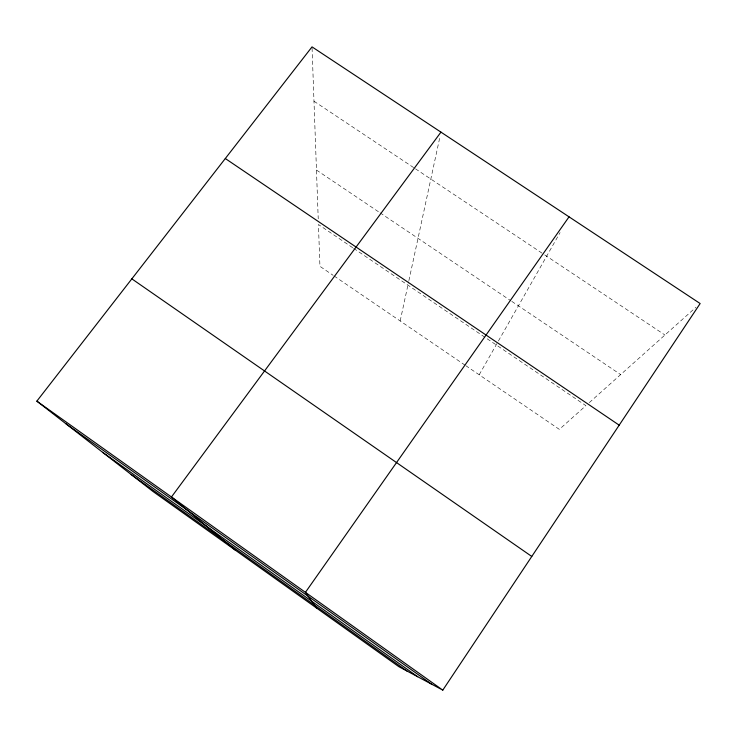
<?xml version="1.0" encoding="UTF-8"?>
<svg xmlns="http://www.w3.org/2000/svg" width="737" height="737" viewBox="0 0 737 737"><rect width="100%" height="100%" fill="white"/><g stroke="black" fill="none" stroke-linecap="round" stroke-linejoin="round"><path stroke-width="0.55" stroke-dasharray="3.69 2.76" d="M400.173 320.973L408.639 281.774M408.878 280.659L439.989 136.603M479.197 374.783L497.862 341.968M498.415 340.991L560.083 232.588M589.296 402.623L695.958 307.283M313.98 101.209L414.544 168.193M415.502 168.837L543.777 254.293M544.735 254.928L664.94 335.003M316.468 170.063L379.104 212.173M380.052 212.818L510.833 300.742M511.782 301.378L620.655 374.589M352.701 247.724L318.43 224.509L319.941 266.333L333.152 275.334M353.659 248.369L585.906 405.654L559.355 429.376L466.024 365.819M334.101 275.979L465.084 365.174M312.064 48.006L318.227 218.834"/><path stroke-width="1.11" d="M442.79 690.127L700.15 303.543L312.027 46.873L36.85 401.149L152.799 491.339L398.874 666.69L442.79 690.127L36.85 401.149M569.047 216.835L305.431 592.345L316.431 607.942M440.956 132.135L171.463 496.978L235.214 550.069M225.301 158.519L619.181 425.166M131.84 278.853L531.773 556.453M66.127 423.922L431.578 684.148M102.683 452.352L417.695 676.732M131.168 474.517L406.971 671.011"/></g></svg>
